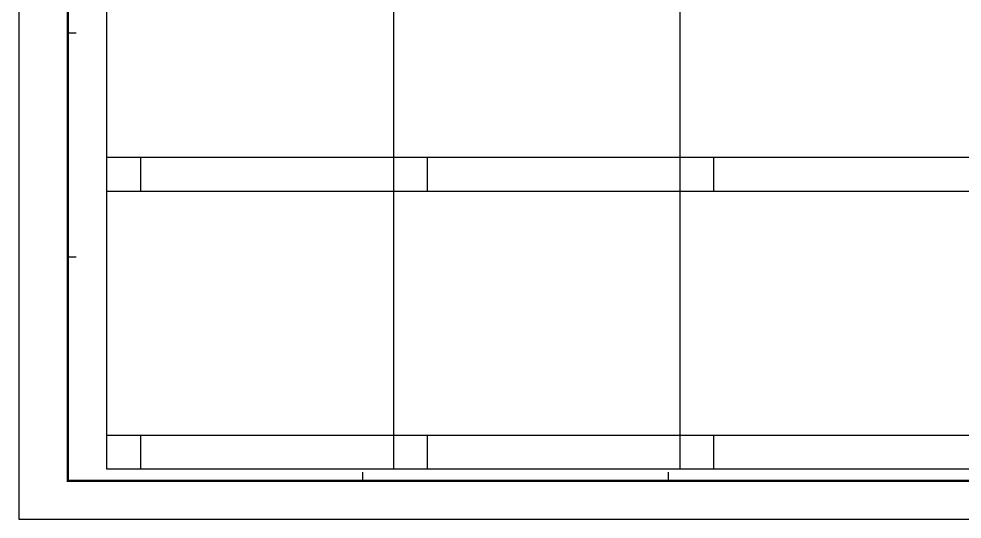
# Model space of a CAD drawing. Extents: x 10983 to 44623, y -18406 to 11294.
# Drawn here: x 19471 to 25069, y -18406 to -15436 of the extents above; entities that cross this region are included whole.
import ezdxf

# ---------------------------------------------------------------- set-up
doc = ezdxf.new("R2010")
doc.units = 0
doc.header["$LTSCALE"] = 100
doc.header["$MEASUREMENT"] = 0
doc.layers.get('Defpoints').update_dxf_attribs({"color": 165, "linetype": 'CONTINUOUS'})
doc.layers.add('DECK-TABLE', color=7, linetype='CONTINUOUS')
doc.layers.add('form', color=7, linetype='CONTINUOUS')

msp = doc.modelspace()

# ---------------------------------------------------------------- linework, layer by layer
at = {"layer": 'DECK-TABLE', "ltscale": 0.5}
for p, q in [((21693.2, -13160.3), (21693.2, -18110.3)), ((23393.2, -13160.3), (23393.2, -18110.3)), ((26793.2, -16260.3), (19993.2, -16260.3)), ((20193.2, -16260.3), (20193.2, -16460.3)), ((21893.2, -16260.3), (21893.2, -16460.3)), ((23593.2, -16260.3), (23593.2, -16460.3)), ((26793.2, -16460.3), (19993.2, -16460.3)), ((26793.2, -17910.3), (19993.2, -17910.3)), ((20193.2, -17910.3), (20193.2, -18110.3)), ((21893.2, -17910.3), (21893.2, -18110.3)), ((23593.2, -17910.3), (23593.2, -18110.3))]:
    msp.add_line(p, q, dxfattribs=at)
msp.add_lwpolyline([(19993.2, -13160.3), (26793.2, -13160.3), (26793.2, -18110.3), (19993.2, -18110.3)], close=True, dxfattribs=at)
at = {"layer": 'Defpoints'}
msp.add_lwpolyline([(19470.6, -18406.4), (27880.6, -18406.4), (27880.6, -12466.3), (19470.6, -12466.3)], close=True, dxfattribs=at)
at = {"layer": 'form', "color": 30}
for p, q in [((19761.2, -15519.4), (19811.2, -15519.4)), ((19761.2, -16849), (19811.2, -16849)), ((21512, -18178.5), (21512, -18128.5)), ((23325.4, -18178.5), (23325.4, -18128.5))]:
    msp.add_line(p, q, dxfattribs=at)
at = {"layer": 'form', "color": 30, "const_width": 14.2}
msp.add_lwpolyline([(19761.2, -12860.3), (19761.2, -18178.5), (27714.9, -18178.5), (27714.9, -12860.3)], close=True, dxfattribs=at)

doc.saveas('drawing.dxf')
